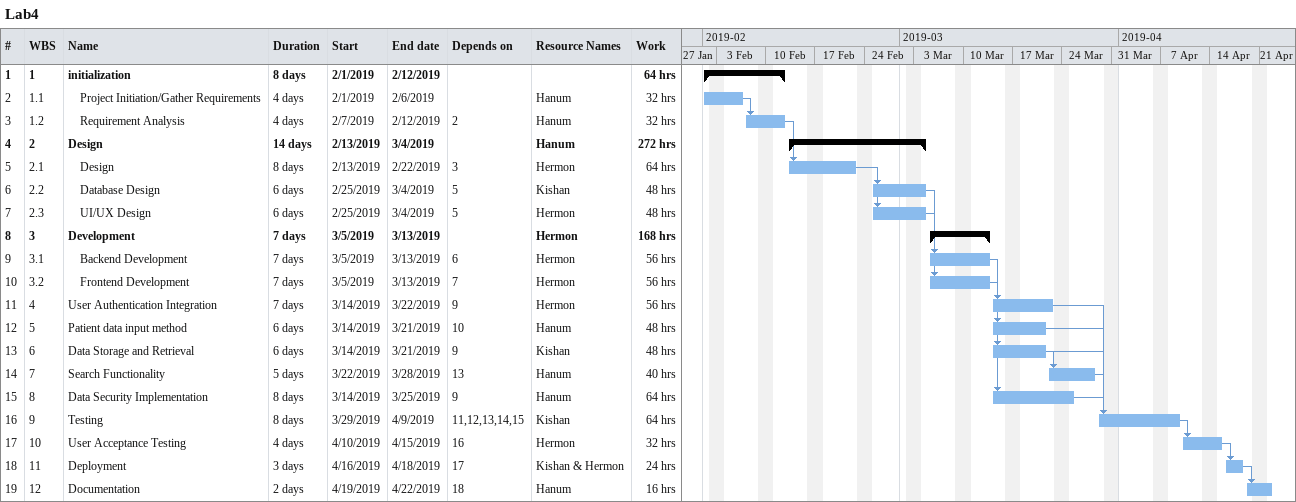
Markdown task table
Lab4

| ID | WBS | Task | Duration | Start | Finish | Predecessors | Resources | Work (h) |
|---|---|---|---|---|---|---|---|---|
| 1 | 1 | **initialization** | 8d | 2019-02-01 | 2019-02-12 |  |  | 64 |
| 2 | 1.1 | Project Initiation/Gather Requirements | 4d | 2019-02-01 | 2019-02-06 |  | Hanum | 32 |
| 3 | 1.2 | Requirement Analysis | 4d | 2019-02-07 | 2019-02-12 | 2 | Hanum | 32 |
| 4 | 2 | **Design** | 14d | 2019-02-13 | 2019-03-04 |  | Hanum | 272 |
| 5 | 2.1 | Design | 8d | 2019-02-13 | 2019-02-22 | 3 | Hermon | 64 |
| 6 | 2.2 | Database Design | 6d | 2019-02-25 | 2019-03-04 | 5 | Kishan | 48 |
| 7 | 2.3 | UI/UX Design | 6d | 2019-02-25 | 2019-03-04 | 5 | Hermon | 48 |
| 8 | 3 | **Development** | 7d | 2019-03-05 | 2019-03-13 |  | Hermon | 168 |
| 9 | 3.1 | Backend Development | 7d | 2019-03-05 | 2019-03-13 | 6 | Hermon | 56 |
| 10 | 3.2 | Frontend Development | 7d | 2019-03-05 | 2019-03-13 | 7 | Hermon | 56 |
| 11 | 4 | User Authentication Integration | 7d | 2019-03-14 | 2019-03-22 | 9 | Hermon | 56 |
| 12 | 5 | Patient data input method | 6d | 2019-03-14 | 2019-03-21 | 10 | Hanum | 48 |
| 13 | 6 | Data Storage and Retrieval | 6d | 2019-03-14 | 2019-03-21 | 9 | Kishan | 48 |
| 14 | 7 | Search Functionality | 5d | 2019-03-22 | 2019-03-28 | 13 | Hanum | 40 |
| 15 | 8 | Data Security Implementation | 8d | 2019-03-14 | 2019-03-25 | 9 | Hanum | 64 |
| 16 | 9 | Testing | 8d | 2019-03-29 | 2019-04-09 | 11, 12, 13, 14, 15 | Kishan | 64 |
| 17 | 10 | User Acceptance Testing | 4d | 2019-04-10 | 2019-04-15 | 16 | Hermon | 32 |
| 18 | 11 | Deployment | 3d | 2019-04-16 | 2019-04-18 | 17 | Kishan & Hermon | 24 |
| 19 | 12 | Documentation | 2d | 2019-04-19 | 2019-04-22 | 18 | Hanum | 16 |
